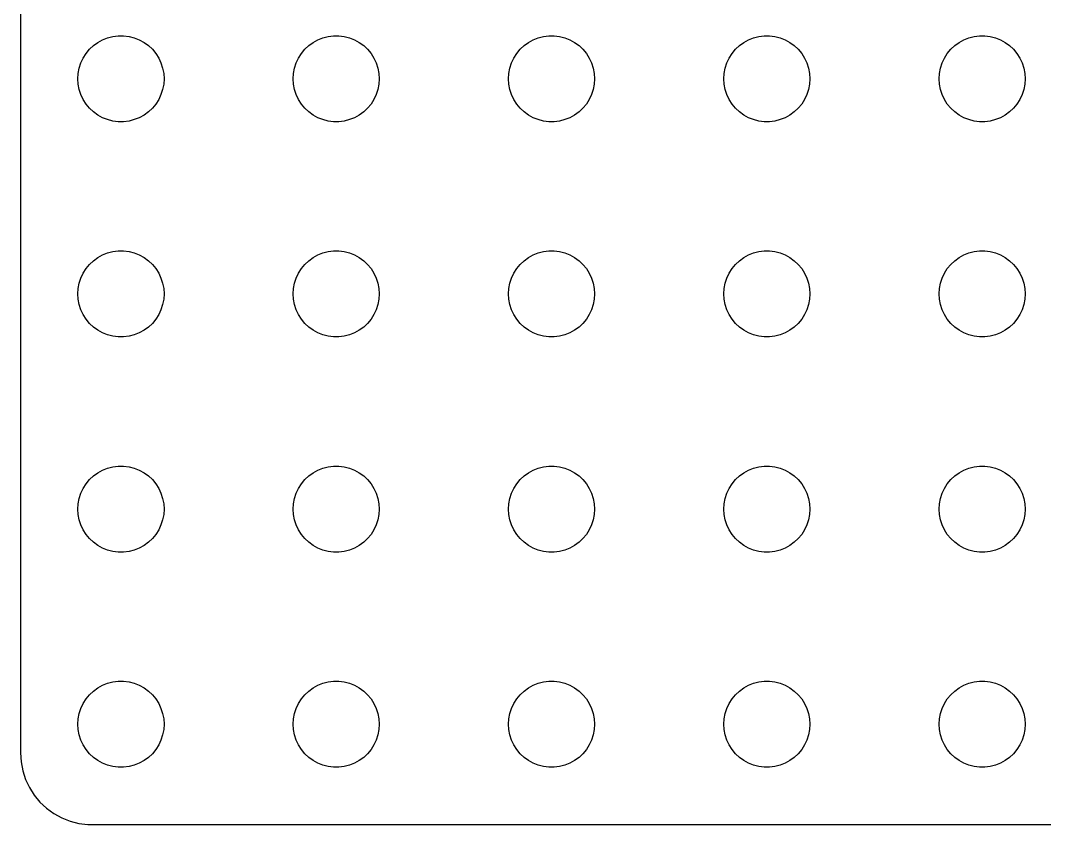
# Model space of a CAD drawing. Header units: metres. Extents: x -67 to 67, y -56 to 56.
# Drawn here: x -67.25 to -31.58, y -56 to -27.97 of the extents above; entities that cross this region are included whole.
import ezdxf

# ---------------------------------------------------------------- set-up
doc = ezdxf.new("R2010")
doc.units = ezdxf.units.M

msp = doc.modelspace()

# ---------------------------------------------------------------- linework, layer by layer
for p, q in [((-67.25, 53.5), (-67.25, -53.5)), ((-64.2135, -28.5734), (-64.0311, -28.5266)), ((-64.0311, -28.5266), (-63.8442, -28.503)), ((-63.8442, -28.503), (-63.6558, -28.503)), ((-63.6558, -28.503), (-63.4689, -28.5266)), ((-63.4689, -28.5266), (-63.2865, -28.5734)), ((-56.7135, -28.5734), (-56.5311, -28.5266)), ((-56.5311, -28.5266), (-56.3442, -28.503)), ((-56.3442, -28.503), (-56.1558, -28.503)), ((-56.1558, -28.503), (-55.9689, -28.5266)), ((-55.9689, -28.5266), (-55.7865, -28.5734)), ((-49.2135, -28.5734), (-49.0311, -28.5266)), ((-49.0311, -28.5266), (-48.8442, -28.503)), ((-48.8442, -28.503), (-48.6558, -28.503)), ((-48.6558, -28.503), (-48.4689, -28.5266)), ((-48.4689, -28.5266), (-48.2865, -28.5734)), ((-41.7135, -28.5734), (-41.5311, -28.5266)), ((-41.5311, -28.5266), (-41.3442, -28.503)), ((-41.3442, -28.503), (-41.1558, -28.503)), ((-41.1558, -28.503), (-40.9689, -28.5266)), ((-40.9689, -28.5266), (-40.7865, -28.5734)), ((-34.2135, -28.5734), (-34.0311, -28.5266)), ((-34.0311, -28.5266), (-33.8442, -28.503)), ((-33.8442, -28.503), (-33.6558, -28.503)), ((-33.6558, -28.503), (-33.4689, -28.5266)), ((-33.4689, -28.5266), (-33.2865, -28.5734)), ((-64.8434, -28.9732), (-64.7061, -28.8442)), ((-64.7061, -28.8442), (-64.5537, -28.7335)), ((-64.5537, -28.7335), (-64.3887, -28.6427)), ((-64.3887, -28.6427), (-64.2135, -28.5734)), ((-63.2865, -28.5734), (-63.1113, -28.6427)), ((-63.1113, -28.6427), (-62.9463, -28.7335)), ((-62.9463, -28.7335), (-62.7939, -28.8442)), ((-62.7939, -28.8442), (-62.6565, -28.9732)), ((-57.3434, -28.9732), (-57.2061, -28.8442)), ((-57.2061, -28.8442), (-57.0537, -28.7335)), ((-57.0537, -28.7335), (-56.8887, -28.6427)), ((-56.8887, -28.6427), (-56.7135, -28.5734)), ((-55.7865, -28.5734), (-55.6113, -28.6427)), ((-55.6113, -28.6427), (-55.4463, -28.7335)), ((-55.4463, -28.7335), (-55.2939, -28.8442)), ((-55.2939, -28.8442), (-55.1565, -28.9732)), ((-49.8434, -28.9732), (-49.7061, -28.8442)), ((-49.7061, -28.8442), (-49.5537, -28.7335)), ((-49.5537, -28.7335), (-49.3887, -28.6427)), ((-49.3887, -28.6427), (-49.2135, -28.5734)), ((-48.2865, -28.5734), (-48.1113, -28.6427)), ((-48.1113, -28.6427), (-47.9463, -28.7335)), ((-47.9463, -28.7335), (-47.7939, -28.8442)), ((-47.7939, -28.8442), (-47.6565, -28.9732)), ((-42.3434, -28.9732), (-42.2061, -28.8442)), ((-42.2061, -28.8442), (-42.0537, -28.7335)), ((-42.0537, -28.7335), (-41.8887, -28.6427)), ((-41.8887, -28.6427), (-41.7135, -28.5734)), ((-40.7865, -28.5734), (-40.6113, -28.6427)), ((-40.6113, -28.6427), (-40.4463, -28.7335)), ((-40.4463, -28.7335), (-40.2939, -28.8442)), ((-40.2939, -28.8442), (-40.1565, -28.9732)), ((-34.8434, -28.9732), (-34.7061, -28.8442)), ((-34.7061, -28.8442), (-34.5537, -28.7335)), ((-34.5537, -28.7335), (-34.3887, -28.6427)), ((-34.3887, -28.6427), (-34.2135, -28.5734)), ((-33.2865, -28.5734), (-33.1113, -28.6427)), ((-33.1113, -28.6427), (-32.9463, -28.7335)), ((-32.9463, -28.7335), (-32.7939, -28.8442)), ((-32.7939, -28.8442), (-32.6565, -28.9732)), ((-65.0645, -29.2774), (-64.9635, -29.1183)), ((-64.9635, -29.1183), (-64.8434, -28.9732)), ((-62.6565, -28.9732), (-62.5365, -29.1183)), ((-62.5365, -29.1183), (-62.4355, -29.2774)), ((-57.5645, -29.2774), (-57.4635, -29.1183)), ((-57.4635, -29.1183), (-57.3434, -28.9732)), ((-55.1565, -28.9732), (-55.0365, -29.1183)), ((-55.0365, -29.1183), (-54.9355, -29.2774)), ((-50.0645, -29.2774), (-49.9635, -29.1183)), ((-49.9635, -29.1183), (-49.8434, -28.9732)), ((-47.6565, -28.9732), (-47.5365, -29.1183)), ((-47.5365, -29.1183), (-47.4355, -29.2774)), ((-42.5645, -29.2774), (-42.4635, -29.1183)), ((-42.4635, -29.1183), (-42.3434, -28.9732)), ((-40.1565, -28.9732), (-40.0365, -29.1183)), ((-40.0365, -29.1183), (-39.9355, -29.2774)), ((-35.0645, -29.2774), (-34.9635, -29.1183)), ((-34.9635, -29.1183), (-34.8434, -28.9732)), ((-32.6565, -28.9732), (-32.5365, -29.1183)), ((-32.5365, -29.1183), (-32.4355, -29.2774)), ((-65.2029, -29.627), (-65.1447, -29.4478)), ((-65.1447, -29.4478), (-65.0645, -29.2774)), ((-62.4355, -29.2774), (-62.3553, -29.4478)), ((-62.3553, -29.4478), (-62.2971, -29.627)), ((-57.7029, -29.627), (-57.6447, -29.4478)), ((-57.6447, -29.4478), (-57.5645, -29.2774)), ((-54.9355, -29.2774), (-54.8553, -29.4478)), ((-54.8553, -29.4478), (-54.7971, -29.627)), ((-50.2029, -29.627), (-50.1447, -29.4478)), ((-50.1447, -29.4478), (-50.0645, -29.2774)), ((-47.4355, -29.2774), (-47.3553, -29.4478)), ((-47.3553, -29.4478), (-47.2971, -29.627)), ((-42.7029, -29.627), (-42.6447, -29.4478)), ((-42.6447, -29.4478), (-42.5645, -29.2774)), ((-39.9355, -29.2774), (-39.8553, -29.4478)), ((-39.8553, -29.4478), (-39.7971, -29.627)), ((-35.2029, -29.627), (-35.1447, -29.4478)), ((-35.1447, -29.4478), (-35.0645, -29.2774)), ((-32.4355, -29.2774), (-32.3553, -29.4478)), ((-32.3553, -29.4478), (-32.2971, -29.627)), ((-65.25, -30), (-65.2382, -29.812)), ((-65.2382, -29.812), (-65.2029, -29.627)), ((-62.2971, -29.627), (-62.2618, -29.812)), ((-62.2618, -29.812), (-62.25, -30)), ((-57.75, -30), (-57.7382, -29.812)), ((-57.7382, -29.812), (-57.7029, -29.627)), ((-54.7971, -29.627), (-54.7618, -29.812)), ((-54.7618, -29.812), (-54.75, -30)), ((-50.25, -30), (-50.2382, -29.812)), ((-50.2382, -29.812), (-50.2029, -29.627)), ((-47.2971, -29.627), (-47.2618, -29.812)), ((-47.2618, -29.812), (-47.25, -30)), ((-42.75, -30), (-42.7382, -29.812)), ((-42.7382, -29.812), (-42.7029, -29.627)), ((-39.7971, -29.627), (-39.7618, -29.812)), ((-39.7618, -29.812), (-39.75, -30)), ((-35.25, -30), (-35.2382, -29.812)), ((-35.2382, -29.812), (-35.2029, -29.627)), ((-32.2971, -29.627), (-32.2618, -29.812)), ((-32.2618, -29.812), (-32.25, -30)), ((-65.2382, -30.188), (-65.25, -30)), ((-65.2029, -30.373), (-65.2382, -30.188)), ((-62.2618, -30.188), (-62.2971, -30.373)), ((-62.25, -30), (-62.2618, -30.188)), ((-57.7382, -30.188), (-57.75, -30)), ((-57.7029, -30.373), (-57.7382, -30.188)), ((-54.7618, -30.188), (-54.7971, -30.373)), ((-54.75, -30), (-54.7618, -30.188)), ((-50.2382, -30.188), (-50.25, -30)), ((-50.2029, -30.373), (-50.2382, -30.188)), ((-47.2618, -30.188), (-47.2971, -30.373)), ((-47.25, -30), (-47.2618, -30.188)), ((-42.7382, -30.188), (-42.75, -30)), ((-42.7029, -30.373), (-42.7382, -30.188)), ((-39.7618, -30.188), (-39.7971, -30.373)), ((-39.75, -30), (-39.7618, -30.188)), ((-35.2382, -30.188), (-35.25, -30)), ((-35.2029, -30.373), (-35.2382, -30.188)), ((-32.2618, -30.188), (-32.2971, -30.373)), ((-32.25, -30), (-32.2618, -30.188)), ((-65.1447, -30.5522), (-65.2029, -30.373)), ((-65.0645, -30.7226), (-65.1447, -30.5522)), ((-62.3553, -30.5522), (-62.4355, -30.7226)), ((-62.2971, -30.373), (-62.3553, -30.5522)), ((-57.6447, -30.5522), (-57.7029, -30.373)), ((-57.5645, -30.7226), (-57.6447, -30.5522)), ((-54.8553, -30.5522), (-54.9355, -30.7226)), ((-54.7971, -30.373), (-54.8553, -30.5522)), ((-50.1447, -30.5522), (-50.2029, -30.373)), ((-50.0645, -30.7226), (-50.1447, -30.5522)), ((-47.3553, -30.5522), (-47.4355, -30.7226)), ((-47.2971, -30.373), (-47.3553, -30.5522)), ((-42.6447, -30.5522), (-42.7029, -30.373)), ((-42.5645, -30.7226), (-42.6447, -30.5522)), ((-39.8553, -30.5522), (-39.9355, -30.7226)), ((-39.7971, -30.373), (-39.8553, -30.5522)), ((-35.1447, -30.5522), (-35.2029, -30.373)), ((-35.0645, -30.7226), (-35.1447, -30.5522)), ((-32.3553, -30.5522), (-32.4355, -30.7226)), ((-32.2971, -30.373), (-32.3553, -30.5522)), ((-64.9635, -30.8817), (-65.0645, -30.7226)), ((-64.8434, -31.0268), (-64.9635, -30.8817)), ((-64.7061, -31.1558), (-64.8434, -31.0268)), ((-62.6565, -31.0268), (-62.7939, -31.1558)), ((-62.5365, -30.8817), (-62.6565, -31.0268)), ((-62.4355, -30.7226), (-62.5365, -30.8817)), ((-57.4635, -30.8817), (-57.5645, -30.7226)), ((-57.3434, -31.0268), (-57.4635, -30.8817)), ((-57.2061, -31.1558), (-57.3434, -31.0268)), ((-55.1565, -31.0268), (-55.2939, -31.1558)), ((-55.0365, -30.8817), (-55.1565, -31.0268)), ((-54.9355, -30.7226), (-55.0365, -30.8817)), ((-49.9635, -30.8817), (-50.0645, -30.7226)), ((-49.8434, -31.0268), (-49.9635, -30.8817)), ((-49.7061, -31.1558), (-49.8434, -31.0268)), ((-47.6565, -31.0268), (-47.7939, -31.1558)), ((-47.5365, -30.8817), (-47.6565, -31.0268)), ((-47.4355, -30.7226), (-47.5365, -30.8817)), ((-42.4635, -30.8817), (-42.5645, -30.7226)), ((-42.3434, -31.0268), (-42.4635, -30.8817)), ((-42.2061, -31.1558), (-42.3434, -31.0268)), ((-40.1565, -31.0268), (-40.2939, -31.1558)), ((-40.0365, -30.8817), (-40.1565, -31.0268)), ((-39.9355, -30.7226), (-40.0365, -30.8817)), ((-34.9635, -30.8817), (-35.0645, -30.7226)), ((-34.8434, -31.0268), (-34.9635, -30.8817)), ((-34.7061, -31.1558), (-34.8434, -31.0268)), ((-32.6565, -31.0268), (-32.7939, -31.1558)), ((-32.5365, -30.8817), (-32.6565, -31.0268)), ((-32.4355, -30.7226), (-32.5365, -30.8817)), ((-64.5537, -31.2665), (-64.7061, -31.1558)), ((-64.3887, -31.3572), (-64.5537, -31.2665)), ((-64.2135, -31.4266), (-64.3887, -31.3572)), ((-63.1113, -31.3572), (-63.2865, -31.4266)), ((-62.9463, -31.2665), (-63.1113, -31.3572)), ((-62.7939, -31.1558), (-62.9463, -31.2665)), ((-57.0537, -31.2665), (-57.2061, -31.1558)), ((-56.8887, -31.3572), (-57.0537, -31.2665)), ((-56.7135, -31.4266), (-56.8887, -31.3572)), ((-55.6113, -31.3572), (-55.7865, -31.4266)), ((-55.4463, -31.2665), (-55.6113, -31.3572)), ((-55.2939, -31.1558), (-55.4463, -31.2665)), ((-49.5537, -31.2665), (-49.7061, -31.1558)), ((-49.3887, -31.3572), (-49.5537, -31.2665)), ((-49.2135, -31.4266), (-49.3887, -31.3572)), ((-48.1113, -31.3572), (-48.2865, -31.4266)), ((-47.9463, -31.2665), (-48.1113, -31.3572)), ((-47.7939, -31.1558), (-47.9463, -31.2665)), ((-42.0537, -31.2665), (-42.2061, -31.1558)), ((-41.8887, -31.3572), (-42.0537, -31.2665)), ((-41.7135, -31.4266), (-41.8887, -31.3572)), ((-40.6113, -31.3572), (-40.7865, -31.4266)), ((-40.4463, -31.2665), (-40.6113, -31.3572)), ((-40.2939, -31.1558), (-40.4463, -31.2665)), ((-34.5537, -31.2665), (-34.7061, -31.1558)), ((-34.3887, -31.3572), (-34.5537, -31.2665)), ((-34.2135, -31.4266), (-34.3887, -31.3572)), ((-33.1113, -31.3572), (-33.2865, -31.4266)), ((-32.9463, -31.2665), (-33.1113, -31.3572)), ((-32.7939, -31.1558), (-32.9463, -31.2665)), ((-64.0311, -31.4734), (-64.2135, -31.4266)), ((-63.8442, -31.497), (-64.0311, -31.4734)), ((-63.6558, -31.497), (-63.8442, -31.497)), ((-63.4689, -31.4734), (-63.6558, -31.497)), ((-63.2865, -31.4266), (-63.4689, -31.4734)), ((-56.5311, -31.4734), (-56.7135, -31.4266)), ((-56.3442, -31.497), (-56.5311, -31.4734)), ((-56.1558, -31.497), (-56.3442, -31.497)), ((-55.9689, -31.4734), (-56.1558, -31.497)), ((-55.7865, -31.4266), (-55.9689, -31.4734)), ((-49.0311, -31.4734), (-49.2135, -31.4266)), ((-48.8442, -31.497), (-49.0311, -31.4734)), ((-48.6558, -31.497), (-48.8442, -31.497)), ((-48.4689, -31.4734), (-48.6558, -31.497)), ((-48.2865, -31.4266), (-48.4689, -31.4734)), ((-41.5311, -31.4734), (-41.7135, -31.4266)), ((-41.3442, -31.497), (-41.5311, -31.4734)), ((-41.1558, -31.497), (-41.3442, -31.497)), ((-40.9689, -31.4734), (-41.1558, -31.497)), ((-40.7865, -31.4266), (-40.9689, -31.4734)), ((-34.0311, -31.4734), (-34.2135, -31.4266)), ((-33.8442, -31.497), (-34.0311, -31.4734)), ((-33.6558, -31.497), (-33.8442, -31.497)), ((-33.4689, -31.4734), (-33.6558, -31.497)), ((-33.2865, -31.4266), (-33.4689, -31.4734)), ((-64.2135, -36.0734), (-64.0311, -36.0266)), ((-64.0311, -36.0266), (-63.8442, -36.003)), ((-63.8442, -36.003), (-63.6558, -36.003)), ((-63.6558, -36.003), (-63.4689, -36.0266)), ((-63.4689, -36.0266), (-63.2865, -36.0734)), ((-56.7135, -36.0734), (-56.5311, -36.0266)), ((-56.5311, -36.0266), (-56.3442, -36.003)), ((-56.3442, -36.003), (-56.1558, -36.003)), ((-56.1558, -36.003), (-55.9689, -36.0266)), ((-55.9689, -36.0266), (-55.7865, -36.0734)), ((-49.2135, -36.0734), (-49.0311, -36.0266)), ((-49.0311, -36.0266), (-48.8442, -36.003)), ((-48.8442, -36.003), (-48.6558, -36.003)), ((-48.6558, -36.003), (-48.4689, -36.0266)), ((-48.4689, -36.0266), (-48.2865, -36.0734)), ((-41.7135, -36.0734), (-41.5311, -36.0266)), ((-41.5311, -36.0266), (-41.3442, -36.003)), ((-41.3442, -36.003), (-41.1558, -36.003)), ((-41.1558, -36.003), (-40.9689, -36.0266)), ((-40.9689, -36.0266), (-40.7865, -36.0734)), ((-34.2135, -36.0734), (-34.0311, -36.0266)), ((-34.0311, -36.0266), (-33.8442, -36.003)), ((-33.8442, -36.003), (-33.6558, -36.003)), ((-33.6558, -36.003), (-33.4689, -36.0266)), ((-33.4689, -36.0266), (-33.2865, -36.0734)), ((-64.8434, -36.4732), (-64.7061, -36.3442)), ((-64.7061, -36.3442), (-64.5537, -36.2335)), ((-64.5537, -36.2335), (-64.3887, -36.1428)), ((-64.3887, -36.1428), (-64.2135, -36.0734)), ((-63.2865, -36.0734), (-63.1113, -36.1428)), ((-63.1113, -36.1428), (-62.9463, -36.2335)), ((-62.9463, -36.2335), (-62.7939, -36.3442)), ((-62.7939, -36.3442), (-62.6565, -36.4732)), ((-57.3434, -36.4732), (-57.2061, -36.3442)), ((-57.2061, -36.3442), (-57.0537, -36.2335)), ((-57.0537, -36.2335), (-56.8887, -36.1428)), ((-56.8887, -36.1428), (-56.7135, -36.0734)), ((-55.7865, -36.0734), (-55.6113, -36.1428)), ((-55.6113, -36.1428), (-55.4463, -36.2335)), ((-55.4463, -36.2335), (-55.2939, -36.3442)), ((-55.2939, -36.3442), (-55.1565, -36.4732)), ((-49.8434, -36.4732), (-49.7061, -36.3442)), ((-49.7061, -36.3442), (-49.5537, -36.2335)), ((-49.5537, -36.2335), (-49.3887, -36.1428)), ((-49.3887, -36.1428), (-49.2135, -36.0734)), ((-48.2865, -36.0734), (-48.1113, -36.1428)), ((-48.1113, -36.1428), (-47.9463, -36.2335)), ((-47.9463, -36.2335), (-47.7939, -36.3442)), ((-47.7939, -36.3442), (-47.6565, -36.4732)), ((-42.3434, -36.4732), (-42.2061, -36.3442)), ((-42.2061, -36.3442), (-42.0537, -36.2335)), ((-42.0537, -36.2335), (-41.8887, -36.1428)), ((-41.8887, -36.1428), (-41.7135, -36.0734)), ((-40.7865, -36.0734), (-40.6113, -36.1428)), ((-40.6113, -36.1428), (-40.4463, -36.2335)), ((-40.4463, -36.2335), (-40.2939, -36.3442)), ((-40.2939, -36.3442), (-40.1565, -36.4732)), ((-34.8434, -36.4732), (-34.7061, -36.3442)), ((-34.7061, -36.3442), (-34.5537, -36.2335)), ((-34.5537, -36.2335), (-34.3887, -36.1428)), ((-34.3887, -36.1428), (-34.2135, -36.0734)), ((-33.2865, -36.0734), (-33.1113, -36.1428)), ((-33.1113, -36.1428), (-32.9463, -36.2335)), ((-32.9463, -36.2335), (-32.7939, -36.3442)), ((-32.7939, -36.3442), (-32.6565, -36.4732)), ((-65.0645, -36.7774), (-64.9635, -36.6183)), ((-64.9635, -36.6183), (-64.8434, -36.4732)), ((-62.6565, -36.4732), (-62.5365, -36.6183)), ((-62.5365, -36.6183), (-62.4355, -36.7774)), ((-57.5645, -36.7774), (-57.4635, -36.6183)), ((-57.4635, -36.6183), (-57.3434, -36.4732)), ((-55.1565, -36.4732), (-55.0365, -36.6183)), ((-55.0365, -36.6183), (-54.9355, -36.7774)), ((-50.0645, -36.7774), (-49.9635, -36.6183)), ((-49.9635, -36.6183), (-49.8434, -36.4732)), ((-47.6565, -36.4732), (-47.5365, -36.6183)), ((-47.5365, -36.6183), (-47.4355, -36.7774)), ((-42.5645, -36.7774), (-42.4635, -36.6183)), ((-42.4635, -36.6183), (-42.3434, -36.4732)), ((-40.1565, -36.4732), (-40.0365, -36.6183)), ((-40.0365, -36.6183), (-39.9355, -36.7774)), ((-35.0645, -36.7774), (-34.9635, -36.6183)), ((-34.9635, -36.6183), (-34.8434, -36.4732)), ((-32.6565, -36.4732), (-32.5365, -36.6183)), ((-32.5365, -36.6183), (-32.4355, -36.7774)), ((-65.2029, -37.127), (-65.1447, -36.9478)), ((-65.1447, -36.9478), (-65.0645, -36.7774)), ((-62.4355, -36.7774), (-62.3553, -36.9478)), ((-62.3553, -36.9478), (-62.2971, -37.127)), ((-57.7029, -37.127), (-57.6447, -36.9478)), ((-57.6447, -36.9478), (-57.5645, -36.7774)), ((-54.9355, -36.7774), (-54.8553, -36.9478)), ((-54.8553, -36.9478), (-54.7971, -37.127)), ((-50.2029, -37.127), (-50.1447, -36.9478)), ((-50.1447, -36.9478), (-50.0645, -36.7774)), ((-47.4355, -36.7774), (-47.3553, -36.9478)), ((-47.3553, -36.9478), (-47.2971, -37.127)), ((-42.7029, -37.127), (-42.6447, -36.9478)), ((-42.6447, -36.9478), (-42.5645, -36.7774)), ((-39.9355, -36.7774), (-39.8553, -36.9478)), ((-39.8553, -36.9478), (-39.7971, -37.127)), ((-35.2029, -37.127), (-35.1447, -36.9478)), ((-35.1447, -36.9478), (-35.0645, -36.7774)), ((-32.4355, -36.7774), (-32.3553, -36.9478)), ((-32.3553, -36.9478), (-32.2971, -37.127)), ((-65.25, -37.5), (-65.2382, -37.312)), ((-65.2382, -37.312), (-65.2029, -37.127)), ((-62.2971, -37.127), (-62.2618, -37.312)), ((-62.2618, -37.312), (-62.25, -37.5)), ((-57.75, -37.5), (-57.7382, -37.312)), ((-57.7382, -37.312), (-57.7029, -37.127)), ((-54.7971, -37.127), (-54.7618, -37.312)), ((-54.7618, -37.312), (-54.75, -37.5)), ((-50.25, -37.5), (-50.2382, -37.312)), ((-50.2382, -37.312), (-50.2029, -37.127)), ((-47.2971, -37.127), (-47.2618, -37.312)), ((-47.2618, -37.312), (-47.25, -37.5)), ((-42.75, -37.5), (-42.7382, -37.312)), ((-42.7382, -37.312), (-42.7029, -37.127)), ((-39.7971, -37.127), (-39.7618, -37.312)), ((-39.7618, -37.312), (-39.75, -37.5)), ((-35.25, -37.5), (-35.2382, -37.312)), ((-35.2382, -37.312), (-35.2029, -37.127)), ((-32.2971, -37.127), (-32.2618, -37.312)), ((-32.2618, -37.312), (-32.25, -37.5)), ((-65.2382, -37.688), (-65.25, -37.5)), ((-65.2029, -37.873), (-65.2382, -37.688)), ((-62.2618, -37.688), (-62.2971, -37.873)), ((-62.25, -37.5), (-62.2618, -37.688)), ((-57.7382, -37.688), (-57.75, -37.5)), ((-57.7029, -37.873), (-57.7382, -37.688)), ((-54.7618, -37.688), (-54.7971, -37.873)), ((-54.75, -37.5), (-54.7618, -37.688)), ((-50.2382, -37.688), (-50.25, -37.5)), ((-50.2029, -37.873), (-50.2382, -37.688)), ((-47.2618, -37.688), (-47.2971, -37.873)), ((-47.25, -37.5), (-47.2618, -37.688)), ((-42.7382, -37.688), (-42.75, -37.5)), ((-42.7029, -37.873), (-42.7382, -37.688)), ((-39.7618, -37.688), (-39.7971, -37.873)), ((-39.75, -37.5), (-39.7618, -37.688)), ((-35.2382, -37.688), (-35.25, -37.5)), ((-35.2029, -37.873), (-35.2382, -37.688)), ((-32.2618, -37.688), (-32.2971, -37.873)), ((-32.25, -37.5), (-32.2618, -37.688)), ((-65.1447, -38.0522), (-65.2029, -37.873)), ((-65.0645, -38.2226), (-65.1447, -38.0522)), ((-62.3553, -38.0522), (-62.4355, -38.2226)), ((-62.2971, -37.873), (-62.3553, -38.0522)), ((-57.6447, -38.0522), (-57.7029, -37.873)), ((-57.5645, -38.2226), (-57.6447, -38.0522)), ((-54.8553, -38.0522), (-54.9355, -38.2226)), ((-54.7971, -37.873), (-54.8553, -38.0522)), ((-50.1447, -38.0522), (-50.2029, -37.873)), ((-50.0645, -38.2226), (-50.1447, -38.0522)), ((-47.3553, -38.0522), (-47.4355, -38.2226)), ((-47.2971, -37.873), (-47.3553, -38.0522)), ((-42.6447, -38.0522), (-42.7029, -37.873)), ((-42.5645, -38.2226), (-42.6447, -38.0522)), ((-39.8553, -38.0522), (-39.9355, -38.2226)), ((-39.7971, -37.873), (-39.8553, -38.0522)), ((-35.1447, -38.0522), (-35.2029, -37.873)), ((-35.0645, -38.2226), (-35.1447, -38.0522)), ((-32.3553, -38.0522), (-32.4355, -38.2226)), ((-32.2971, -37.873), (-32.3553, -38.0522)), ((-64.9635, -38.3817), (-65.0645, -38.2226)), ((-64.8434, -38.5268), (-64.9635, -38.3817)), ((-62.5365, -38.3817), (-62.6565, -38.5268)), ((-62.4355, -38.2226), (-62.5365, -38.3817)), ((-57.4635, -38.3817), (-57.5645, -38.2226)), ((-57.3434, -38.5268), (-57.4635, -38.3817)), ((-55.0365, -38.3817), (-55.1565, -38.5268)), ((-54.9355, -38.2226), (-55.0365, -38.3817)), ((-49.9635, -38.3817), (-50.0645, -38.2226)), ((-49.8434, -38.5268), (-49.9635, -38.3817)), ((-47.5365, -38.3817), (-47.6565, -38.5268)), ((-47.4355, -38.2226), (-47.5365, -38.3817)), ((-42.4635, -38.3817), (-42.5645, -38.2226)), ((-42.3434, -38.5268), (-42.4635, -38.3817)), ((-40.0365, -38.3817), (-40.1565, -38.5268)), ((-39.9355, -38.2226), (-40.0365, -38.3817)), ((-34.9635, -38.3817), (-35.0645, -38.2226)), ((-34.8434, -38.5268), (-34.9635, -38.3817)), ((-32.5365, -38.3817), (-32.6565, -38.5268)), ((-32.4355, -38.2226), (-32.5365, -38.3817)), ((-64.7061, -38.6558), (-64.8434, -38.5268)), ((-64.5537, -38.7665), (-64.7061, -38.6558)), ((-64.3887, -38.8572), (-64.5537, -38.7665)), ((-64.2135, -38.9266), (-64.3887, -38.8572)), ((-63.1113, -38.8572), (-63.2865, -38.9266)), ((-62.9463, -38.7665), (-63.1113, -38.8572)), ((-62.7939, -38.6558), (-62.9463, -38.7665)), ((-62.6565, -38.5268), (-62.7939, -38.6558)), ((-57.2061, -38.6558), (-57.3434, -38.5268)), ((-57.0537, -38.7665), (-57.2061, -38.6558)), ((-56.8887, -38.8572), (-57.0537, -38.7665)), ((-56.7135, -38.9266), (-56.8887, -38.8572)), ((-55.6113, -38.8572), (-55.7865, -38.9266)), ((-55.4463, -38.7665), (-55.6113, -38.8572)), ((-55.2939, -38.6558), (-55.4463, -38.7665)), ((-55.1565, -38.5268), (-55.2939, -38.6558)), ((-49.7061, -38.6558), (-49.8434, -38.5268)), ((-49.5537, -38.7665), (-49.7061, -38.6558)), ((-49.3887, -38.8572), (-49.5537, -38.7665)), ((-49.2135, -38.9266), (-49.3887, -38.8572)), ((-48.1113, -38.8572), (-48.2865, -38.9266)), ((-47.9463, -38.7665), (-48.1113, -38.8572)), ((-47.7939, -38.6558), (-47.9463, -38.7665)), ((-47.6565, -38.5268), (-47.7939, -38.6558)), ((-42.2061, -38.6558), (-42.3434, -38.5268)), ((-42.0537, -38.7665), (-42.2061, -38.6558)), ((-41.8887, -38.8572), (-42.0537, -38.7665)), ((-41.7135, -38.9266), (-41.8887, -38.8572)), ((-40.6113, -38.8572), (-40.7865, -38.9266)), ((-40.4463, -38.7665), (-40.6113, -38.8572)), ((-40.2939, -38.6558), (-40.4463, -38.7665)), ((-40.1565, -38.5268), (-40.2939, -38.6558)), ((-34.7061, -38.6558), (-34.8434, -38.5268)), ((-34.5537, -38.7665), (-34.7061, -38.6558)), ((-34.3887, -38.8572), (-34.5537, -38.7665)), ((-34.2135, -38.9266), (-34.3887, -38.8572)), ((-33.1113, -38.8572), (-33.2865, -38.9266)), ((-32.9463, -38.7665), (-33.1113, -38.8572)), ((-32.7939, -38.6558), (-32.9463, -38.7665)), ((-32.6565, -38.5268), (-32.7939, -38.6558)), ((-64.0311, -38.9734), (-64.2135, -38.9266)), ((-63.8442, -38.997), (-64.0311, -38.9734)), ((-63.6558, -38.997), (-63.8442, -38.997)), ((-63.4689, -38.9734), (-63.6558, -38.997)), ((-63.2865, -38.9266), (-63.4689, -38.9734)), ((-56.5311, -38.9734), (-56.7135, -38.9266)), ((-56.3442, -38.997), (-56.5311, -38.9734)), ((-56.1558, -38.997), (-56.3442, -38.997)), ((-55.9689, -38.9734), (-56.1558, -38.997)), ((-55.7865, -38.9266), (-55.9689, -38.9734)), ((-49.0311, -38.9734), (-49.2135, -38.9266)), ((-48.8442, -38.997), (-49.0311, -38.9734)), ((-48.6558, -38.997), (-48.8442, -38.997)), ((-48.4689, -38.9734), (-48.6558, -38.997)), ((-48.2865, -38.9266), (-48.4689, -38.9734)), ((-41.5311, -38.9734), (-41.7135, -38.9266)), ((-41.3442, -38.997), (-41.5311, -38.9734)), ((-41.1558, -38.997), (-41.3442, -38.997)), ((-40.9689, -38.9734), (-41.1558, -38.997)), ((-40.7865, -38.9266), (-40.9689, -38.9734)), ((-34.0311, -38.9734), (-34.2135, -38.9266)), ((-33.8442, -38.997), (-34.0311, -38.9734)), ((-33.6558, -38.997), (-33.8442, -38.997)), ((-33.4689, -38.9734), (-33.6558, -38.997)), ((-33.2865, -38.9266), (-33.4689, -38.9734)), ((-64.0311, -43.5266), (-63.8442, -43.503)), ((-63.8442, -43.503), (-63.6558, -43.503)), ((-63.6558, -43.503), (-63.4689, -43.5266)), ((-56.5311, -43.5266), (-56.3442, -43.503)), ((-56.3442, -43.503), (-56.1558, -43.503)), ((-56.1558, -43.503), (-55.9689, -43.5266)), ((-49.0311, -43.5266), (-48.8442, -43.503)), ((-48.8442, -43.503), (-48.6558, -43.503)), ((-48.6558, -43.503), (-48.4689, -43.5266)), ((-41.5311, -43.5266), (-41.3442, -43.503)), ((-41.3442, -43.503), (-41.1558, -43.503)), ((-41.1558, -43.503), (-40.9689, -43.5266)), ((-34.0311, -43.5266), (-33.8442, -43.503)), ((-33.8442, -43.503), (-33.6558, -43.503)), ((-33.6558, -43.503), (-33.4689, -43.5266)), ((-64.8434, -43.9732), (-64.7061, -43.8442)), ((-64.7061, -43.8442), (-64.5537, -43.7335)), ((-64.5537, -43.7335), (-64.3887, -43.6428)), ((-64.3887, -43.6428), (-64.2135, -43.5734)), ((-64.2135, -43.5734), (-64.0311, -43.5266)), ((-63.4689, -43.5266), (-63.2865, -43.5734)), ((-63.2865, -43.5734), (-63.1113, -43.6428)), ((-63.1113, -43.6428), (-62.9463, -43.7335)), ((-62.9463, -43.7335), (-62.7939, -43.8442)), ((-62.7939, -43.8442), (-62.6565, -43.9732)), ((-57.3434, -43.9732), (-57.2061, -43.8442)), ((-57.2061, -43.8442), (-57.0537, -43.7335)), ((-57.0537, -43.7335), (-56.8887, -43.6428)), ((-56.8887, -43.6428), (-56.7135, -43.5734)), ((-56.7135, -43.5734), (-56.5311, -43.5266)), ((-55.9689, -43.5266), (-55.7865, -43.5734)), ((-55.7865, -43.5734), (-55.6113, -43.6428)), ((-55.6113, -43.6428), (-55.4463, -43.7335)), ((-55.4463, -43.7335), (-55.2939, -43.8442)), ((-55.2939, -43.8442), (-55.1565, -43.9732)), ((-49.8434, -43.9732), (-49.7061, -43.8442)), ((-49.7061, -43.8442), (-49.5537, -43.7335)), ((-49.5537, -43.7335), (-49.3887, -43.6428)), ((-49.3887, -43.6428), (-49.2135, -43.5734)), ((-49.2135, -43.5734), (-49.0311, -43.5266)), ((-48.4689, -43.5266), (-48.2865, -43.5734)), ((-48.2865, -43.5734), (-48.1113, -43.6428)), ((-48.1113, -43.6428), (-47.9463, -43.7335)), ((-47.9463, -43.7335), (-47.7939, -43.8442)), ((-47.7939, -43.8442), (-47.6565, -43.9732)), ((-42.3434, -43.9732), (-42.2061, -43.8442)), ((-42.2061, -43.8442), (-42.0537, -43.7335)), ((-42.0537, -43.7335), (-41.8887, -43.6428)), ((-41.8887, -43.6428), (-41.7135, -43.5734)), ((-41.7135, -43.5734), (-41.5311, -43.5266)), ((-40.9689, -43.5266), (-40.7865, -43.5734)), ((-40.7865, -43.5734), (-40.6113, -43.6428)), ((-40.6113, -43.6428), (-40.4463, -43.7335)), ((-40.4463, -43.7335), (-40.2939, -43.8442)), ((-40.2939, -43.8442), (-40.1565, -43.9732)), ((-34.8434, -43.9732), (-34.7061, -43.8442)), ((-34.7061, -43.8442), (-34.5537, -43.7335)), ((-34.5537, -43.7335), (-34.3887, -43.6428)), ((-34.3887, -43.6428), (-34.2135, -43.5734)), ((-34.2135, -43.5734), (-34.0311, -43.5266)), ((-33.4689, -43.5266), (-33.2865, -43.5734)), ((-33.2865, -43.5734), (-33.1113, -43.6428)), ((-33.1113, -43.6428), (-32.9463, -43.7335)), ((-32.9463, -43.7335), (-32.7939, -43.8442)), ((-32.7939, -43.8442), (-32.6565, -43.9732)), ((-65.0645, -44.2774), (-64.9635, -44.1183)), ((-64.9635, -44.1183), (-64.8434, -43.9732)), ((-62.6565, -43.9732), (-62.5365, -44.1183)), ((-62.5365, -44.1183), (-62.4355, -44.2774)), ((-57.5645, -44.2774), (-57.4635, -44.1183)), ((-57.4635, -44.1183), (-57.3434, -43.9732)), ((-55.1565, -43.9732), (-55.0365, -44.1183)), ((-55.0365, -44.1183), (-54.9355, -44.2774)), ((-50.0645, -44.2774), (-49.9635, -44.1183)), ((-49.9635, -44.1183), (-49.8434, -43.9732)), ((-47.6565, -43.9732), (-47.5365, -44.1183)), ((-47.5365, -44.1183), (-47.4355, -44.2774)), ((-42.5645, -44.2774), (-42.4635, -44.1183)), ((-42.4635, -44.1183), (-42.3434, -43.9732)), ((-40.1565, -43.9732), (-40.0365, -44.1183)), ((-40.0365, -44.1183), (-39.9355, -44.2774)), ((-35.0645, -44.2774), (-34.9635, -44.1183)), ((-34.9635, -44.1183), (-34.8434, -43.9732)), ((-32.6565, -43.9732), (-32.5365, -44.1183)), ((-32.5365, -44.1183), (-32.4355, -44.2774)), ((-65.2029, -44.627), (-65.1447, -44.4478)), ((-65.1447, -44.4478), (-65.0645, -44.2774)), ((-62.4355, -44.2774), (-62.3553, -44.4478)), ((-62.3553, -44.4478), (-62.2971, -44.627)), ((-57.7029, -44.627), (-57.6447, -44.4478)), ((-57.6447, -44.4478), (-57.5645, -44.2774)), ((-54.9355, -44.2774), (-54.8553, -44.4478)), ((-54.8553, -44.4478), (-54.7971, -44.627)), ((-50.2029, -44.627), (-50.1447, -44.4478)), ((-50.1447, -44.4478), (-50.0645, -44.2774)), ((-47.4355, -44.2774), (-47.3553, -44.4478)), ((-47.3553, -44.4478), (-47.2971, -44.627)), ((-42.7029, -44.627), (-42.6447, -44.4478)), ((-42.6447, -44.4478), (-42.5645, -44.2774)), ((-39.9355, -44.2774), (-39.8553, -44.4478)), ((-39.8553, -44.4478), (-39.7971, -44.627)), ((-35.2029, -44.627), (-35.1447, -44.4478)), ((-35.1447, -44.4478), (-35.0645, -44.2774)), ((-32.4355, -44.2774), (-32.3553, -44.4478)), ((-32.3553, -44.4478), (-32.2971, -44.627)), ((-65.25, -45), (-65.2382, -44.812)), ((-65.2382, -44.812), (-65.2029, -44.627)), ((-62.2971, -44.627), (-62.2618, -44.812)), ((-62.2618, -44.812), (-62.25, -45)), ((-57.75, -45), (-57.7382, -44.812)), ((-57.7382, -44.812), (-57.7029, -44.627)), ((-54.7971, -44.627), (-54.7618, -44.812)), ((-54.7618, -44.812), (-54.75, -45)), ((-50.25, -45), (-50.2382, -44.812)), ((-50.2382, -44.812), (-50.2029, -44.627)), ((-47.2971, -44.627), (-47.2618, -44.812)), ((-47.2618, -44.812), (-47.25, -45)), ((-42.75, -45), (-42.7382, -44.812)), ((-42.7382, -44.812), (-42.7029, -44.627)), ((-39.7971, -44.627), (-39.7618, -44.812)), ((-39.7618, -44.812), (-39.75, -45)), ((-35.25, -45), (-35.2382, -44.812)), ((-35.2382, -44.812), (-35.2029, -44.627)), ((-32.2971, -44.627), (-32.2618, -44.812)), ((-32.2618, -44.812), (-32.25, -45)), ((-65.2382, -45.188), (-65.25, -45)), ((-65.2029, -45.373), (-65.2382, -45.188)), ((-62.2618, -45.188), (-62.2971, -45.373)), ((-62.25, -45), (-62.2618, -45.188)), ((-57.7382, -45.188), (-57.75, -45)), ((-57.7029, -45.373), (-57.7382, -45.188)), ((-54.7618, -45.188), (-54.7971, -45.373)), ((-54.75, -45), (-54.7618, -45.188)), ((-50.2382, -45.188), (-50.25, -45)), ((-50.2029, -45.373), (-50.2382, -45.188)), ((-47.2618, -45.188), (-47.2971, -45.373)), ((-47.25, -45), (-47.2618, -45.188)), ((-42.7382, -45.188), (-42.75, -45)), ((-42.7029, -45.373), (-42.7382, -45.188)), ((-39.7618, -45.188), (-39.7971, -45.373)), ((-39.75, -45), (-39.7618, -45.188)), ((-35.2382, -45.188), (-35.25, -45)), ((-35.2029, -45.373), (-35.2382, -45.188)), ((-32.2618, -45.188), (-32.2971, -45.373)), ((-32.25, -45), (-32.2618, -45.188)), ((-65.1447, -45.5522), (-65.2029, -45.373)), ((-65.0645, -45.7226), (-65.1447, -45.5522)), ((-62.3553, -45.5522), (-62.4355, -45.7226)), ((-62.2971, -45.373), (-62.3553, -45.5522)), ((-57.6447, -45.5522), (-57.7029, -45.373)), ((-57.5645, -45.7226), (-57.6447, -45.5522)), ((-54.8553, -45.5522), (-54.9355, -45.7226)), ((-54.7971, -45.373), (-54.8553, -45.5522)), ((-50.1447, -45.5522), (-50.2029, -45.373)), ((-50.0645, -45.7226), (-50.1447, -45.5522)), ((-47.3553, -45.5522), (-47.4355, -45.7226)), ((-47.2971, -45.373), (-47.3553, -45.5522)), ((-42.6447, -45.5522), (-42.7029, -45.373)), ((-42.5645, -45.7226), (-42.6447, -45.5522)), ((-39.8553, -45.5522), (-39.9355, -45.7226)), ((-39.7971, -45.373), (-39.8553, -45.5522)), ((-35.1447, -45.5522), (-35.2029, -45.373)), ((-35.0645, -45.7226), (-35.1447, -45.5522)), ((-32.3553, -45.5522), (-32.4355, -45.7226)), ((-32.2971, -45.373), (-32.3553, -45.5522)), ((-64.9635, -45.8817), (-65.0645, -45.7226)), ((-64.8434, -46.0268), (-64.9635, -45.8817)), ((-62.5365, -45.8817), (-62.6565, -46.0268)), ((-62.4355, -45.7226), (-62.5365, -45.8817)), ((-57.4635, -45.8817), (-57.5645, -45.7226)), ((-57.3434, -46.0268), (-57.4635, -45.8817)), ((-55.0365, -45.8817), (-55.1565, -46.0268)), ((-54.9355, -45.7226), (-55.0365, -45.8817)), ((-49.9635, -45.8817), (-50.0645, -45.7226)), ((-49.8434, -46.0268), (-49.9635, -45.8817)), ((-47.5365, -45.8817), (-47.6565, -46.0268)), ((-47.4355, -45.7226), (-47.5365, -45.8817)), ((-42.4635, -45.8817), (-42.5645, -45.7226)), ((-42.3434, -46.0268), (-42.4635, -45.8817)), ((-40.0365, -45.8817), (-40.1565, -46.0268)), ((-39.9355, -45.7226), (-40.0365, -45.8817)), ((-34.9635, -45.8817), (-35.0645, -45.7226)), ((-34.8434, -46.0268), (-34.9635, -45.8817)), ((-32.5365, -45.8817), (-32.6565, -46.0268)), ((-32.4355, -45.7226), (-32.5365, -45.8817)), ((-64.7061, -46.1558), (-64.8434, -46.0268)), ((-64.5537, -46.2665), (-64.7061, -46.1558)), ((-64.3887, -46.3572), (-64.5537, -46.2665)), ((-64.2135, -46.4266), (-64.3887, -46.3572)), ((-63.1113, -46.3572), (-63.2865, -46.4266)), ((-62.9463, -46.2665), (-63.1113, -46.3572)), ((-62.7939, -46.1558), (-62.9463, -46.2665)), ((-62.6565, -46.0268), (-62.7939, -46.1558)), ((-57.2061, -46.1558), (-57.3434, -46.0268)), ((-57.0537, -46.2665), (-57.2061, -46.1558)), ((-56.8887, -46.3572), (-57.0537, -46.2665)), ((-56.7135, -46.4266), (-56.8887, -46.3572)), ((-55.6113, -46.3572), (-55.7865, -46.4266)), ((-55.4463, -46.2665), (-55.6113, -46.3572)), ((-55.2939, -46.1558), (-55.4463, -46.2665)), ((-55.1565, -46.0268), (-55.2939, -46.1558)), ((-49.7061, -46.1558), (-49.8434, -46.0268)), ((-49.5537, -46.2665), (-49.7061, -46.1558)), ((-49.3887, -46.3572), (-49.5537, -46.2665)), ((-49.2135, -46.4266), (-49.3887, -46.3572)), ((-48.1113, -46.3572), (-48.2865, -46.4266)), ((-47.9463, -46.2665), (-48.1113, -46.3572)), ((-47.7939, -46.1558), (-47.9463, -46.2665)), ((-47.6565, -46.0268), (-47.7939, -46.1558)), ((-42.2061, -46.1558), (-42.3434, -46.0268)), ((-42.0537, -46.2665), (-42.2061, -46.1558)), ((-41.8887, -46.3572), (-42.0537, -46.2665)), ((-41.7135, -46.4266), (-41.8887, -46.3572)), ((-40.6113, -46.3572), (-40.7865, -46.4266)), ((-40.4463, -46.2665), (-40.6113, -46.3572)), ((-40.2939, -46.1558), (-40.4463, -46.2665)), ((-40.1565, -46.0268), (-40.2939, -46.1558)), ((-34.7061, -46.1558), (-34.8434, -46.0268)), ((-34.5537, -46.2665), (-34.7061, -46.1558)), ((-34.3887, -46.3572), (-34.5537, -46.2665)), ((-34.2135, -46.4266), (-34.3887, -46.3572)), ((-33.1113, -46.3572), (-33.2865, -46.4266)), ((-32.9463, -46.2665), (-33.1113, -46.3572)), ((-32.7939, -46.1558), (-32.9463, -46.2665)), ((-32.6565, -46.0268), (-32.7939, -46.1558)), ((-64.0311, -46.4734), (-64.2135, -46.4266)), ((-63.8442, -46.497), (-64.0311, -46.4734)), ((-63.6558, -46.497), (-63.8442, -46.497)), ((-63.4689, -46.4734), (-63.6558, -46.497)), ((-63.2865, -46.4266), (-63.4689, -46.4734)), ((-56.5311, -46.4734), (-56.7135, -46.4266)), ((-56.3442, -46.497), (-56.5311, -46.4734)), ((-56.1558, -46.497), (-56.3442, -46.497)), ((-55.9689, -46.4734), (-56.1558, -46.497)), ((-55.7865, -46.4266), (-55.9689, -46.4734)), ((-49.0311, -46.4734), (-49.2135, -46.4266)), ((-48.8442, -46.497), (-49.0311, -46.4734)), ((-48.6558, -46.497), (-48.8442, -46.497)), ((-48.4689, -46.4734), (-48.6558, -46.497)), ((-48.2865, -46.4266), (-48.4689, -46.4734)), ((-41.5311, -46.4734), (-41.7135, -46.4266)), ((-41.3442, -46.497), (-41.5311, -46.4734)), ((-41.1558, -46.497), (-41.3442, -46.497)), ((-40.9689, -46.4734), (-41.1558, -46.497)), ((-40.7865, -46.4266), (-40.9689, -46.4734)), ((-34.0311, -46.4734), (-34.2135, -46.4266)), ((-33.8442, -46.497), (-34.0311, -46.4734)), ((-33.6558, -46.497), (-33.8442, -46.497)), ((-33.4689, -46.4734), (-33.6558, -46.497)), ((-33.2865, -46.4266), (-33.4689, -46.4734)), ((-64.0311, -51.0266), (-63.8442, -51.003)), ((-63.8442, -51.003), (-63.6558, -51.003)), ((-63.6558, -51.003), (-63.4689, -51.0266)), ((-56.5311, -51.0266), (-56.3442, -51.003)), ((-56.3442, -51.003), (-56.1558, -51.003)), ((-56.1558, -51.003), (-55.9689, -51.0266)), ((-49.0311, -51.0266), (-48.8442, -51.003)), ((-48.8442, -51.003), (-48.6558, -51.003)), ((-48.6558, -51.003), (-48.4689, -51.0266)), ((-41.5311, -51.0266), (-41.3442, -51.003)), ((-41.3442, -51.003), (-41.1558, -51.003)), ((-41.1558, -51.003), (-40.9689, -51.0266)), ((-34.0311, -51.0266), (-33.8442, -51.003)), ((-33.8442, -51.003), (-33.6558, -51.003)), ((-33.6558, -51.003), (-33.4689, -51.0266)), ((-64.8434, -51.4732), (-64.7061, -51.3442)), ((-64.7061, -51.3442), (-64.5537, -51.2335)), ((-64.5537, -51.2335), (-64.3887, -51.1428)), ((-64.3887, -51.1428), (-64.2135, -51.0734)), ((-64.2135, -51.0734), (-64.0311, -51.0266)), ((-63.4689, -51.0266), (-63.2865, -51.0734)), ((-63.2865, -51.0734), (-63.1113, -51.1428)), ((-63.1113, -51.1428), (-62.9463, -51.2335)), ((-62.9463, -51.2335), (-62.7939, -51.3442)), ((-62.7939, -51.3442), (-62.6565, -51.4732)), ((-57.3434, -51.4732), (-57.2061, -51.3442)), ((-57.2061, -51.3442), (-57.0537, -51.2335)), ((-57.0537, -51.2335), (-56.8887, -51.1428)), ((-56.8887, -51.1428), (-56.7135, -51.0734)), ((-56.7135, -51.0734), (-56.5311, -51.0266)), ((-55.9689, -51.0266), (-55.7865, -51.0734)), ((-55.7865, -51.0734), (-55.6113, -51.1428)), ((-55.6113, -51.1428), (-55.4463, -51.2335)), ((-55.4463, -51.2335), (-55.2939, -51.3442)), ((-55.2939, -51.3442), (-55.1565, -51.4732)), ((-49.8434, -51.4732), (-49.7061, -51.3442)), ((-49.7061, -51.3442), (-49.5537, -51.2335)), ((-49.5537, -51.2335), (-49.3887, -51.1428)), ((-49.3887, -51.1428), (-49.2135, -51.0734)), ((-49.2135, -51.0734), (-49.0311, -51.0266)), ((-48.4689, -51.0266), (-48.2865, -51.0734)), ((-48.2865, -51.0734), (-48.1113, -51.1428)), ((-48.1113, -51.1428), (-47.9463, -51.2335)), ((-47.9463, -51.2335), (-47.7939, -51.3442)), ((-47.7939, -51.3442), (-47.6565, -51.4732)), ((-42.3434, -51.4732), (-42.2061, -51.3442)), ((-42.2061, -51.3442), (-42.0537, -51.2335)), ((-42.0537, -51.2335), (-41.8887, -51.1428)), ((-41.8887, -51.1428), (-41.7135, -51.0734)), ((-41.7135, -51.0734), (-41.5311, -51.0266)), ((-40.9689, -51.0266), (-40.7865, -51.0734)), ((-40.7865, -51.0734), (-40.6113, -51.1428)), ((-40.6113, -51.1428), (-40.4463, -51.2335)), ((-40.4463, -51.2335), (-40.2939, -51.3442)), ((-40.2939, -51.3442), (-40.1565, -51.4732)), ((-34.8434, -51.4732), (-34.7061, -51.3442)), ((-34.7061, -51.3442), (-34.5537, -51.2335)), ((-34.5537, -51.2335), (-34.3887, -51.1428)), ((-34.3887, -51.1428), (-34.2135, -51.0734)), ((-34.2135, -51.0734), (-34.0311, -51.0266)), ((-33.4689, -51.0266), (-33.2865, -51.0734)), ((-33.2865, -51.0734), (-33.1113, -51.1428)), ((-33.1113, -51.1428), (-32.9463, -51.2335)), ((-32.9463, -51.2335), (-32.7939, -51.3442)), ((-32.7939, -51.3442), (-32.6565, -51.4732)), ((-65.0645, -51.7774), (-64.9635, -51.6183)), ((-64.9635, -51.6183), (-64.8434, -51.4732)), ((-62.6565, -51.4732), (-62.5365, -51.6183)), ((-62.5365, -51.6183), (-62.4355, -51.7774)), ((-57.5645, -51.7774), (-57.4635, -51.6183)), ((-57.4635, -51.6183), (-57.3434, -51.4732)), ((-55.1565, -51.4732), (-55.0365, -51.6183)), ((-55.0365, -51.6183), (-54.9355, -51.7774)), ((-50.0645, -51.7774), (-49.9635, -51.6183)), ((-49.9635, -51.6183), (-49.8434, -51.4732)), ((-47.6565, -51.4732), (-47.5365, -51.6183)), ((-47.5365, -51.6183), (-47.4355, -51.7774)), ((-42.5645, -51.7774), (-42.4635, -51.6183)), ((-42.4635, -51.6183), (-42.3434, -51.4732)), ((-40.1565, -51.4732), (-40.0365, -51.6183)), ((-40.0365, -51.6183), (-39.9355, -51.7774)), ((-35.0645, -51.7774), (-34.9635, -51.6183)), ((-34.9635, -51.6183), (-34.8434, -51.4732)), ((-32.6565, -51.4732), (-32.5365, -51.6183)), ((-32.5365, -51.6183), (-32.4355, -51.7774)), ((-65.2029, -52.127), (-65.1447, -51.9478)), ((-65.1447, -51.9478), (-65.0645, -51.7774)), ((-62.4355, -51.7774), (-62.3553, -51.9478)), ((-62.3553, -51.9478), (-62.2971, -52.127)), ((-57.7029, -52.127), (-57.6447, -51.9478)), ((-57.6447, -51.9478), (-57.5645, -51.7774)), ((-54.9355, -51.7774), (-54.8553, -51.9478)), ((-54.8553, -51.9478), (-54.7971, -52.127)), ((-50.2029, -52.127), (-50.1447, -51.9478)), ((-50.1447, -51.9478), (-50.0645, -51.7774)), ((-47.4355, -51.7774), (-47.3553, -51.9478)), ((-47.3553, -51.9478), (-47.2971, -52.127)), ((-42.7029, -52.127), (-42.6447, -51.9478)), ((-42.6447, -51.9478), (-42.5645, -51.7774)), ((-39.9355, -51.7774), (-39.8553, -51.9478)), ((-39.8553, -51.9478), (-39.7971, -52.127)), ((-35.2029, -52.127), (-35.1447, -51.9478)), ((-35.1447, -51.9478), (-35.0645, -51.7774)), ((-32.4355, -51.7774), (-32.3553, -51.9478)), ((-32.3553, -51.9478), (-32.2971, -52.127)), ((-65.25, -52.5), (-65.2382, -52.312)), ((-65.2382, -52.312), (-65.2029, -52.127)), ((-62.2971, -52.127), (-62.2618, -52.312)), ((-62.2618, -52.312), (-62.25, -52.5)), ((-57.75, -52.5), (-57.7382, -52.312)), ((-57.7382, -52.312), (-57.7029, -52.127)), ((-54.7971, -52.127), (-54.7618, -52.312)), ((-54.7618, -52.312), (-54.75, -52.5)), ((-50.25, -52.5), (-50.2382, -52.312)), ((-50.2382, -52.312), (-50.2029, -52.127)), ((-47.2971, -52.127), (-47.2618, -52.312)), ((-47.2618, -52.312), (-47.25, -52.5)), ((-42.75, -52.5), (-42.7382, -52.312)), ((-42.7382, -52.312), (-42.7029, -52.127)), ((-39.7971, -52.127), (-39.7618, -52.312)), ((-39.7618, -52.312), (-39.75, -52.5)), ((-35.25, -52.5), (-35.2382, -52.312)), ((-35.2382, -52.312), (-35.2029, -52.127)), ((-32.2971, -52.127), (-32.2618, -52.312)), ((-32.2618, -52.312), (-32.25, -52.5)), ((-65.2382, -52.688), (-65.25, -52.5)), ((-65.2029, -52.873), (-65.2382, -52.688)), ((-62.2618, -52.688), (-62.2971, -52.873)), ((-62.25, -52.5), (-62.2618, -52.688)), ((-57.7382, -52.688), (-57.75, -52.5)), ((-57.7029, -52.873), (-57.7382, -52.688)), ((-54.7618, -52.688), (-54.7971, -52.873)), ((-54.75, -52.5), (-54.7618, -52.688)), ((-50.2382, -52.688), (-50.25, -52.5)), ((-50.2029, -52.873), (-50.2382, -52.688)), ((-47.2618, -52.688), (-47.2971, -52.873)), ((-47.25, -52.5), (-47.2618, -52.688)), ((-42.7382, -52.688), (-42.75, -52.5)), ((-42.7029, -52.873), (-42.7382, -52.688)), ((-39.7618, -52.688), (-39.7971, -52.873)), ((-39.75, -52.5), (-39.7618, -52.688)), ((-35.2382, -52.688), (-35.25, -52.5)), ((-35.2029, -52.873), (-35.2382, -52.688)), ((-32.2618, -52.688), (-32.2971, -52.873)), ((-32.25, -52.5), (-32.2618, -52.688)), ((-65.1447, -53.0522), (-65.2029, -52.873)), ((-65.0645, -53.2226), (-65.1447, -53.0522)), ((-62.3553, -53.0522), (-62.4355, -53.2226)), ((-62.2971, -52.873), (-62.3553, -53.0522)), ((-57.6447, -53.0522), (-57.7029, -52.873)), ((-57.5645, -53.2226), (-57.6447, -53.0522)), ((-54.8553, -53.0522), (-54.9355, -53.2226)), ((-54.7971, -52.873), (-54.8553, -53.0522)), ((-50.1447, -53.0522), (-50.2029, -52.873)), ((-50.0645, -53.2226), (-50.1447, -53.0522)), ((-47.3553, -53.0522), (-47.4355, -53.2226)), ((-47.2971, -52.873), (-47.3553, -53.0522)), ((-42.6447, -53.0522), (-42.7029, -52.873)), ((-42.5645, -53.2226), (-42.6447, -53.0522)), ((-39.8553, -53.0522), (-39.9355, -53.2226)), ((-39.7971, -52.873), (-39.8553, -53.0522)), ((-35.1447, -53.0522), (-35.2029, -52.873)), ((-35.0645, -53.2226), (-35.1447, -53.0522)), ((-32.3553, -53.0522), (-32.4355, -53.2226)), ((-32.2971, -52.873), (-32.3553, -53.0522)), ((-67.25, -53.5), (-67.2303, -53.8133)), ((-64.9635, -53.3817), (-65.0645, -53.2226)), ((-64.8434, -53.5268), (-64.9635, -53.3817)), ((-62.5365, -53.3817), (-62.6565, -53.5268)), ((-62.4355, -53.2226), (-62.5365, -53.3817)), ((-57.4635, -53.3817), (-57.5645, -53.2226)), ((-57.3434, -53.5268), (-57.4635, -53.3817)), ((-55.0365, -53.3817), (-55.1565, -53.5268)), ((-54.9355, -53.2226), (-55.0365, -53.3817)), ((-49.9635, -53.3817), (-50.0645, -53.2226)), ((-49.8434, -53.5268), (-49.9635, -53.3817)), ((-47.5365, -53.3817), (-47.6565, -53.5268)), ((-47.4355, -53.2226), (-47.5365, -53.3817)), ((-42.4635, -53.3817), (-42.5645, -53.2226)), ((-42.3434, -53.5268), (-42.4635, -53.3817)), ((-40.0365, -53.3817), (-40.1565, -53.5268)), ((-39.9355, -53.2226), (-40.0365, -53.3817)), ((-34.9635, -53.3817), (-35.0645, -53.2226)), ((-34.8434, -53.5268), (-34.9635, -53.3817)), ((-32.5365, -53.3817), (-32.6565, -53.5268)), ((-32.4355, -53.2226), (-32.5365, -53.3817)), ((-67.2303, -53.8133), (-67.1714, -54.1217)), ((-64.7061, -53.6558), (-64.8434, -53.5268)), ((-64.5537, -53.7665), (-64.7061, -53.6558)), ((-64.3887, -53.8572), (-64.5537, -53.7665)), ((-64.2135, -53.9266), (-64.3887, -53.8572)), ((-63.1113, -53.8572), (-63.2865, -53.9266)), ((-62.9463, -53.7665), (-63.1113, -53.8572)), ((-62.7939, -53.6558), (-62.9463, -53.7665)), ((-62.6565, -53.5268), (-62.7939, -53.6558)), ((-57.2061, -53.6558), (-57.3434, -53.5268)), ((-57.0537, -53.7665), (-57.2061, -53.6558)), ((-56.8887, -53.8572), (-57.0537, -53.7665)), ((-56.7135, -53.9266), (-56.8887, -53.8572)), ((-55.6113, -53.8572), (-55.7865, -53.9266)), ((-55.4463, -53.7665), (-55.6113, -53.8572)), ((-55.2939, -53.6558), (-55.4463, -53.7665)), ((-55.1565, -53.5268), (-55.2939, -53.6558)), ((-49.7061, -53.6558), (-49.8434, -53.5268)), ((-49.5537, -53.7665), (-49.7061, -53.6558)), ((-49.3887, -53.8572), (-49.5537, -53.7665)), ((-49.2135, -53.9266), (-49.3887, -53.8572)), ((-48.1113, -53.8572), (-48.2865, -53.9266)), ((-47.9463, -53.7665), (-48.1113, -53.8572)), ((-47.7939, -53.6558), (-47.9463, -53.7665)), ((-47.6565, -53.5268), (-47.7939, -53.6558)), ((-42.2061, -53.6558), (-42.3434, -53.5268)), ((-42.0537, -53.7665), (-42.2061, -53.6558)), ((-41.8887, -53.8572), (-42.0537, -53.7665)), ((-41.7135, -53.9266), (-41.8887, -53.8572)), ((-40.6113, -53.8572), (-40.7865, -53.9266)), ((-40.4463, -53.7665), (-40.6113, -53.8572)), ((-40.2939, -53.6558), (-40.4463, -53.7665)), ((-40.1565, -53.5268), (-40.2939, -53.6558)), ((-34.7061, -53.6558), (-34.8434, -53.5268)), ((-34.5537, -53.7665), (-34.7061, -53.6558)), ((-34.3887, -53.8572), (-34.5537, -53.7665)), ((-34.2135, -53.9266), (-34.3887, -53.8572)), ((-33.1113, -53.8572), (-33.2865, -53.9266)), ((-32.9463, -53.7665), (-33.1113, -53.8572)), ((-32.7939, -53.6558), (-32.9463, -53.7665)), ((-32.6565, -53.5268), (-32.7939, -53.6558)), ((-67.1714, -54.1217), (-67.0744, -54.4203)), ((-64.0311, -53.9734), (-64.2135, -53.9266)), ((-63.8442, -53.997), (-64.0311, -53.9734)), ((-63.6558, -53.997), (-63.8442, -53.997)), ((-63.4689, -53.9734), (-63.6558, -53.997)), ((-63.2865, -53.9266), (-63.4689, -53.9734)), ((-56.5311, -53.9734), (-56.7135, -53.9266)), ((-56.3442, -53.997), (-56.5311, -53.9734)), ((-56.1558, -53.997), (-56.3442, -53.997)), ((-55.9689, -53.9734), (-56.1558, -53.997)), ((-55.7865, -53.9266), (-55.9689, -53.9734)), ((-49.0311, -53.9734), (-49.2135, -53.9266)), ((-48.8442, -53.997), (-49.0311, -53.9734)), ((-48.6558, -53.997), (-48.8442, -53.997)), ((-48.4689, -53.9734), (-48.6558, -53.997)), ((-48.2865, -53.9266), (-48.4689, -53.9734)), ((-41.5311, -53.9734), (-41.7135, -53.9266)), ((-41.3442, -53.997), (-41.5311, -53.9734)), ((-41.1558, -53.997), (-41.3442, -53.997)), ((-40.9689, -53.9734), (-41.1558, -53.997)), ((-40.7865, -53.9266), (-40.9689, -53.9734)), ((-34.0311, -53.9734), (-34.2135, -53.9266)), ((-33.8442, -53.997), (-34.0311, -53.9734)), ((-33.6558, -53.997), (-33.8442, -53.997)), ((-33.4689, -53.9734), (-33.6558, -53.997)), ((-33.2865, -53.9266), (-33.4689, -53.9734)), ((-67.0744, -54.4203), (-66.9408, -54.7044)), ((-66.9408, -54.7044), (-66.7725, -54.9695)), ((-66.7725, -54.9695), (-66.5724, -55.2114)), ((-66.5724, -55.2114), (-66.3436, -55.4263)), ((-66.3436, -55.4263), (-66.0896, -55.6108)), ((-66.0896, -55.6108), (-65.8144, -55.7621)), ((-65.8144, -55.7621), (-65.5225, -55.8776)), ((-65.5225, -55.8776), (-65.2184, -55.9557)), ((-65.2184, -55.9557), (-64.907, -55.9951)), ((-64.907, -55.9951), (64.907, -55.9951))]:
    msp.add_line(p, q)

doc.saveas('drawing.dxf')
